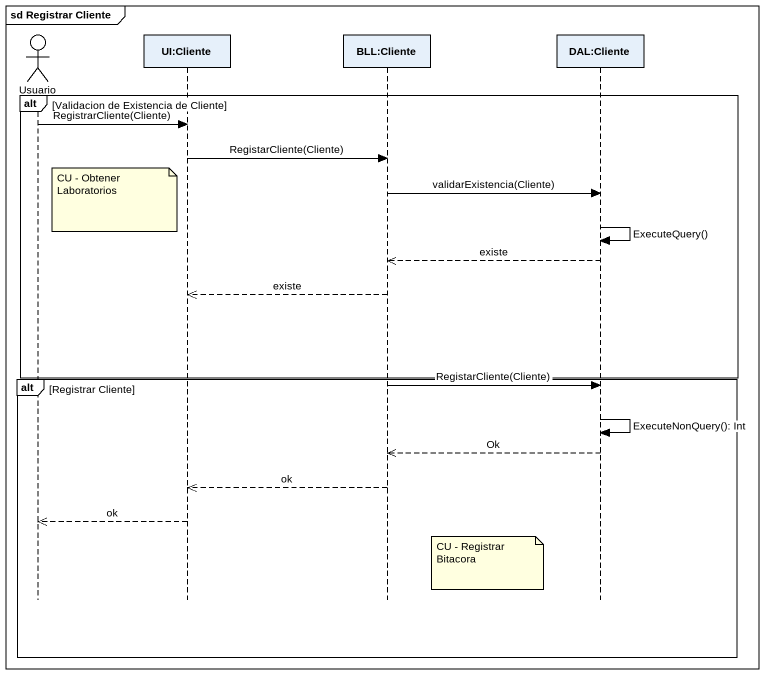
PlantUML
@startuml
mainframe sd Registrar Cliente
hide footbox
actor Usuario
participant "UI:Cliente" as UI_Cliente
participant "BLL:Cliente" as BLL_Cliente
participant "DAL:Cliente" as DAL_Cliente

alt Validacion de Existencia de Cliente
  Usuario -> UI_Cliente : RegistrarCliente(Cliente)
  UI_Cliente -> BLL_Cliente : RegistarCliente(Cliente)
  BLL_Cliente -> DAL_Cliente : validarExistencia(Cliente)
  note left of UI_Cliente : CU - Obtener Laboratorios
  DAL_Cliente -> DAL_Cliente : ExecuteQuery()
  DAL_Cliente -->> BLL_Cliente : existe
  BLL_Cliente -->> UI_Cliente : existe
end
alt Registrar Cliente
  BLL_Cliente -> DAL_Cliente : RegistarCliente(Cliente)
  DAL_Cliente -> DAL_Cliente : ExecuteNonQuery(): Int
  DAL_Cliente -->> BLL_Cliente : Ok
  BLL_Cliente -->> UI_Cliente : ok
  UI_Cliente -->> Usuario : ok
  note right of BLL_Cliente : CU - Registrar Bitacora
end
@enduml
